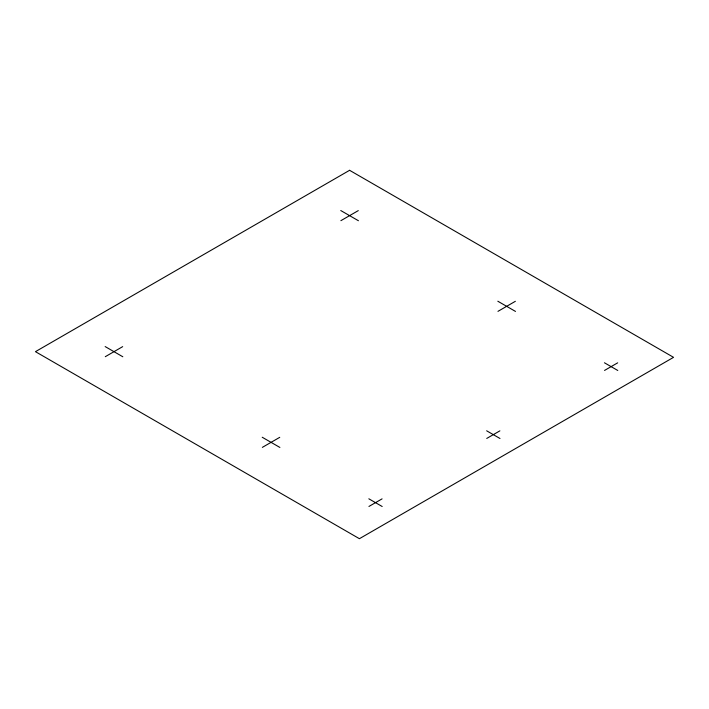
<?xml version="1.0" encoding="UTF-8"?>
<svg xmlns="http://www.w3.org/2000/svg" width="709" height="709" viewBox="0 0 709 709"><rect width="100%" height="100%" fill="white"/><g stroke="black" fill="none" stroke-linecap="round" stroke-linejoin="round"><path stroke-width="1.06" d="M105.286 356.689L122.684 346.639M340.887 220.667L358.293 210.617M262.357 447.37L279.754 437.329M497.966 311.348L515.363 301.298M368.937 506.448L382.08 498.861M486.737 438.437L499.889 430.85M604.538 370.426L617.69 362.831M340.754 210.538L358.426 220.738M497.824 301.228L515.496 311.428M604.44 362.778L617.787 370.479M486.64 430.788L499.987 438.499M105.154 346.568L122.817 356.769M262.224 437.249L279.895 447.45M368.831 498.799L382.186 506.51M349.59 170.302L35.45 351.664L359.41 538.698L673.55 357.336L349.59 170.302"/></g></svg>
